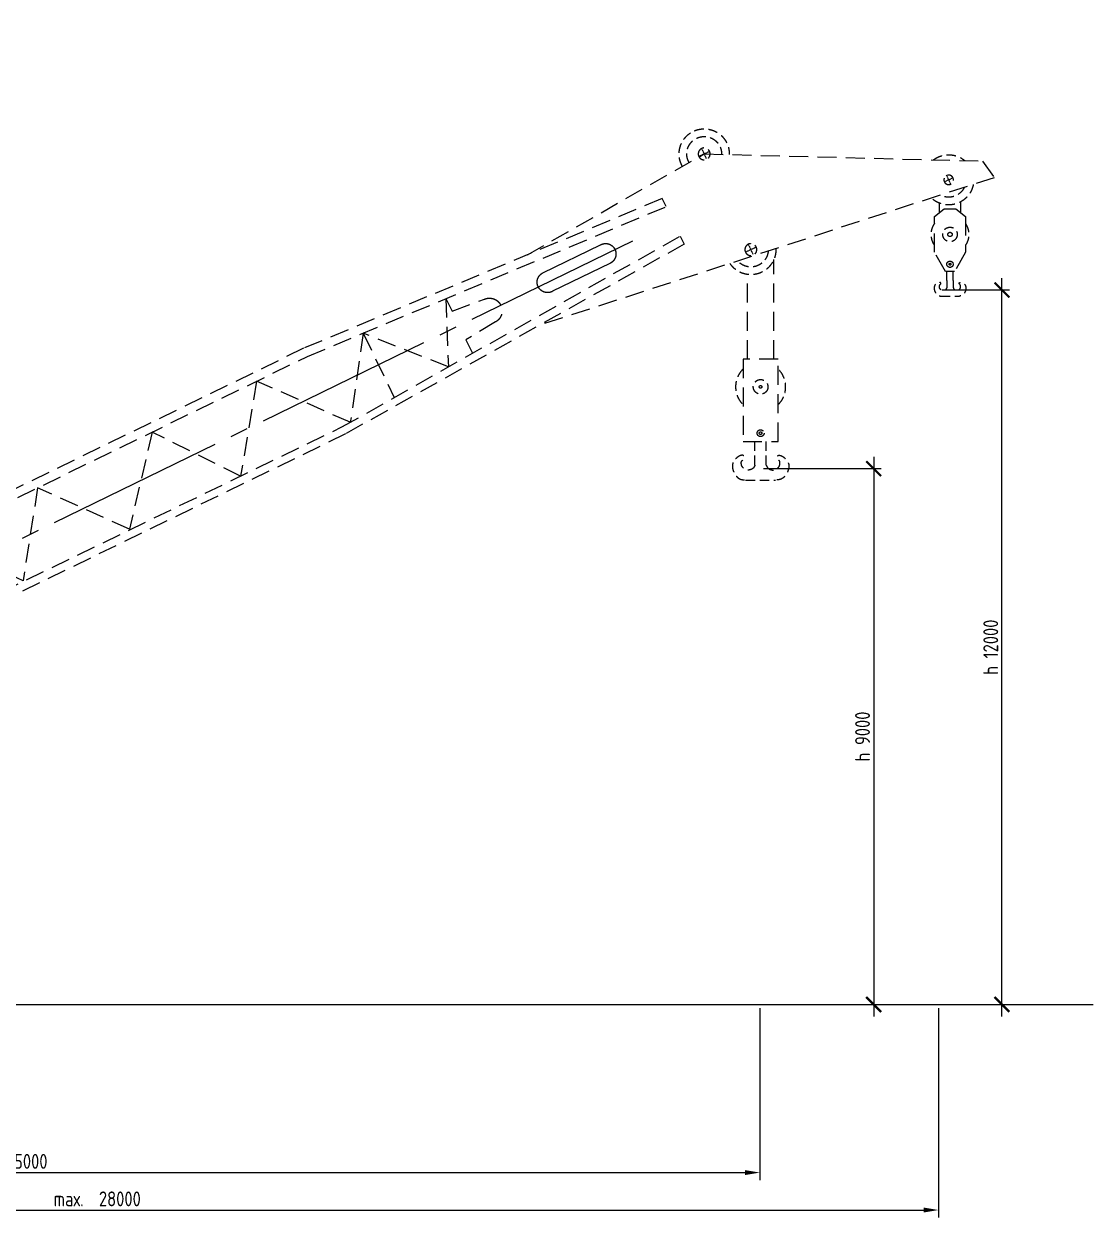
# Model space of a CAD drawing. Header units: millimetres. Extents: x -43929 to 22019, y 6537 to 66314.
# Drawn here: x 4066 to 22019, y 31743 to 51848 of the extents above; entities that cross this region are included whole.
import ezdxf

# ---------------------------------------------------------------- set-up
doc = ezdxf.new("R2010")
doc.units = ezdxf.units.MM
for name, pattern in [('CENTER', [16, 10, -2, 2, -2]), ('HIDDEN', [9.525, 6.35, -3.175]), ('K5LT_AXLED', [19.5, 15, -1.5, 1.5, -1.5])]:
    doc.linetypes.add(name, pattern=pattern)
for name, color, linetype, lineweight in [('1 @ 1', 7, 'Continuous', 35), ('axes', 40, 'CENTER', 0), ('dim', 4, 'Continuous', 15), ('hid1', 7, 'HIDDEN', 0), ('hid3', 7, 'HIDDEN', 18), ('line2', 7, 'Continuous', 18)]:
    doc.layers.add(name, color=color, linetype=linetype, lineweight=lineweight)
doc.layers.add('help', color=4, linetype='Continuous', lineweight=0, plot=False)
doc.styles.add('ГОСТ 2.304', font='CS_Gost2304.shx')
doc.dimstyles.new('СПДС', dxfattribs={"dimscale": 100, "dimtxt": 2.5, "dimasz": 2.5, "dimexe": 1.25, "dimexo": 0.625, "dimtad": 1, "dimdec": 0, "dimrnd": 0.001, "dimtxsty": 'ГОСТ 2.304', "dimblk": 'ARCHTICK', "dimblk1": 'ARCHTICK', "dimblk2": 'ARCHTICK', "dimcen": 2.5, "dimdle": 2, "dimadec": 0, "dimazin": 2, "dimtfac": 0.75, "dimtdec": 4, "dimtmove": 1, "dimatfit": 3, "dimfxl": 1, "dimtolj": 1, "dimarcsym": 1})

# ---------------------------------------------------------------- blocks, each defined once
blk = doc.blocks.new('_ArchTick')
at = {"color": 0, "linetype": 'ByBlock', "const_width": 0.15}
blk.add_lwpolyline([(-0.5, -0.5), (0.5, 0.5)], dxfattribs=at)
blk = doc.blocks.new('_McsArrow')
at = {"layer": 'help', "color": 0, "ltscale": 1000}
blk.add_solid([(0, 0), (-1, 0.167), (-1, -0.167)], dxfattribs=at)
blk = doc.blocks.new('*D159')
at = {"layer": 'Defpoints', "color": 0, "ltscale": 100, "transparency": 16777216}
for p in [(-8578, 35317), (16422, 35380), (16422, 32557)]:
    blk.add_point(p, dxfattribs=at)
at = {"layer": 'dim', "color": 0, "lineweight": -2, "ltscale": 100, "transparency": 16777216}
for p, q in [((-8578, 35255), (-8578, 32432)), ((16422, 35317), (16422, 32432)), ((-8778, 32557), (16172, 32557))]:
    blk.add_line(p, q, dxfattribs=at)
at = {"layer": 'dim', "color": 0, "lineweight": -2, "ltscale": 100, "transparency": 16777216, "xscale": 250, "yscale": 250, "zscale": 250, "rotation": 180}
blk.add_blockref('_ArchTick', (-8578, 32557), dxfattribs=at)
at = {"layer": 'dim', "color": 0, "lineweight": -2, "ltscale": 100, "transparency": 16777216, "xscale": 250, "yscale": 250, "zscale": 250}
blk.add_blockref('_McsArrow', (16422, 32557), dxfattribs=at)
at = {"layer": 'dim', "color": 0, "ltscale": 100, "transparency": 16777216, "insert": (3797, 32745), "char_height": 250, "attachment_point": 5, "style": 'ГОСТ 2.304'}
blk.add_mtext('\\A1;mах. 25000', dxfattribs=at)
blk = doc.blocks.new('*D160')
at = {"layer": 'Defpoints', "color": 0, "ltscale": 1000, "transparency": 16777216}
for p in [(16422, 44380), (16422, 35380), (18335, 35380)]:
    blk.add_point(p, dxfattribs=at)
at = {"layer": 'dim', "color": 0, "lineweight": -2, "ltscale": 1000, "transparency": 16777216}
for p, q in [((18335, 44580), (18335, 35180)), ((16485, 44380), (18460, 44380)), ((16485, 35380), (18460, 35380))]:
    blk.add_line(p, q, dxfattribs=at)
at = {"layer": 'dim', "color": 0, "lineweight": -2, "ltscale": 1000, "transparency": 16777216, "xscale": 250, "yscale": 250, "zscale": 250}
for p, rotation in [((18335, 44380), 90), ((18335, 35380), 270)]:
    blk.add_blockref('_ArchTick', p, dxfattribs=dict(at, rotation=rotation))
at = {"layer": 'dim', "color": 0, "ltscale": 1000, "transparency": 16777216, "insert": (18148, 39880), "char_height": 250, "attachment_point": 5, "rotation": 90, "style": 'ГОСТ 2.304'}
blk.add_mtext('\\A1;h 9000', dxfattribs=at)
blk = doc.blocks.new('*D163')
at = {"layer": 'Defpoints', "color": 0, "ltscale": 100, "transparency": 16777216}
for p in [(-8578, 35380), (19422, 35380), (19422, 31928)]:
    blk.add_point(p, dxfattribs=at)
at = {"layer": 'dim', "color": 0, "lineweight": -2, "ltscale": 100, "transparency": 16777216}
for p, q in [((-8578, 35317), (-8578, 31803)), ((19422, 35317), (19422, 31803)), ((-8778, 31928), (19172, 31928))]:
    blk.add_line(p, q, dxfattribs=at)
at = {"layer": 'dim', "color": 0, "lineweight": -2, "ltscale": 100, "transparency": 16777216, "xscale": 250, "yscale": 250, "zscale": 250, "rotation": 180}
blk.add_blockref('_ArchTick', (-8578, 31928), dxfattribs=at)
at = {"layer": 'dim', "color": 0, "lineweight": -2, "ltscale": 100, "transparency": 16777216, "xscale": 250, "yscale": 250, "zscale": 250}
blk.add_blockref('_McsArrow', (19422, 31928), dxfattribs=at)
at = {"layer": 'dim', "color": 0, "ltscale": 100, "transparency": 16777216, "insert": (5297, 32115), "char_height": 250, "attachment_point": 5, "style": 'ГОСТ 2.304'}
blk.add_mtext('\\A1;mах.  28000', dxfattribs=at)
blk = doc.blocks.new('*D164')
at = {"layer": 'Defpoints', "color": 0, "ltscale": 1000, "transparency": 16777216}
for p in [(19422, 47380), (20489, 47380), (19422, 35380)]:
    blk.add_point(p, dxfattribs=at)
at = {"layer": 'dim', "color": 0, "lineweight": -2, "ltscale": 1000, "transparency": 16777216}
for p, q in [((20489, 35180), (20489, 47580)), ((19484, 47380), (20614, 47380)), ((19484, 35380), (20614, 35380))]:
    blk.add_line(p, q, dxfattribs=at)
at = {"layer": 'dim', "color": 0, "lineweight": -2, "ltscale": 1000, "transparency": 16777216, "xscale": 250, "yscale": 250, "zscale": 250}
for p, rotation in [((20489, 47380), 90), ((20489, 35380), 270)]:
    blk.add_blockref('_ArchTick', p, dxfattribs=dict(at, rotation=rotation))
at = {"layer": 'dim', "color": 0, "ltscale": 1000, "transparency": 16777216, "insert": (20301, 41380), "char_height": 250, "attachment_point": 5, "rotation": 90, "style": 'ГОСТ 2.304'}
blk.add_mtext('\\A1;h 12000', dxfattribs=at)
blk = doc.blocks.new('осн.крюк - штрих.')
at = {"layer": 'hid1', "ltscale": 25}
for p, q in [((-95, -2286), (-95, -1892)), ((95, -2286), (95, -1892)), ((-252, -2538), (252, -2538))]:
    blk.add_line(p, q, dxfattribs=at)
at = {"layer": 'hid1', "ltscale": 50}
blk.add_lwpolyline([(-295, -1892), (295, -1892), (295, -507), (-295, -507)], close=True, dxfattribs=at)
at = {"layer": 'hid1', "ltscale": 25}
blk.add_circle((0, -973), 123, dxfattribs=at)
at = {"layer": 'hid1', "ltscale": 50}
for centre, radius in [((0, -973), 22.2), ((0, -1751), 57.6), ((0, -1751), 22.2)]:
    blk.add_circle(centre, radius, dxfattribs=at)
at = {"layer": 'hid1', "ltscale": 25}
for start, end in [(134.6525, 225.3475), (314.6525, 45.3475)]:
    blk.add_arc((0, -973), 420, start, end, dxfattribs=at)
for points in [[(-95, -2286), (-95, -2289), (-96, -2294), (-114, -2331), (-147, -2357), (-195, -2375), (-238, -2367), (-262, -2360), (-302, -2329), (-326, -2281), (-326, -2205), (-288, -2211), (-270, -2157), (-291, -2118), (-355, -2127), (-426, -2182), (-493, -2279), (-454, -2405), (-420, -2460), (-357, -2529), (-287, -2535), (-252, -2538)], [(95, -2286), (95, -2289), (96, -2294), (114, -2331), (147, -2357), (195, -2375), (238, -2367), (262, -2360), (302, -2329), (326, -2281), (326, -2205), (288, -2211), (270, -2157), (291, -2118), (355, -2127), (426, -2182), (493, -2279), (454, -2405), (420, -2460), (357, -2529), (287, -2535), (252, -2538)]]:
    blk.add_open_spline(points, degree=3, knots=[0, 0, 0, 0, 13.609346, 27.218692, 69.178953, 166.54533, 211.797527, 257.049724, 295.218495, 333.387265, 378.66046, 450.659922, 492.202772, 526.915759, 566.421998, 659.574191, 800.949912, 896.185441, 969.842519, 1028.95607, 1088.06962, 1088.06962, 1088.06962, 1088.06962], dxfattribs=at)
blk = doc.blocks.new('вспом.крюк - штрих.')
at = {"layer": 'hid1', "ltscale": 25}
for p, q in [((-53, -1633), (-53, -1483)), ((53, -1633), (53, -1483)), ((-158, -1897), (158, -1897))]:
    blk.add_line(p, q, dxfattribs=at)
at = {"layer": 'hid1', "ltscale": 50}
blk.add_lwpolyline([(0, -431), (99, -431), (260, -561), (260, -1161), (76, -1483), (-76, -1483), (-260, -1161), (-260, -561), (-99, -431), (0, -431)], dxfattribs=at)
at = {"layer": 'hid1', "ltscale": 25}
blk.add_circle((0, -861), 122, dxfattribs=at)
at = {"layer": 'hid1', "ltscale": 50}
for centre, radius in [((0, -861), 36.2), ((0, -1362), 53), ((0, -1362), 16.4)]:
    blk.add_circle(centre, radius, dxfattribs=at)
at = {"layer": 'hid1', "ltscale": 25}
for start, end in [(144.2312, 215.7688), (324.2312, 35.7688)]:
    blk.add_arc((0, -861), 320, start, end, dxfattribs=at)
for points in [[(-53, -1633), (-53, -1673), (-53, -1733), (-55, -1754), (-58, -1765), (-76, -1788), (-88, -1796), (-102, -1800), (-116, -1802), (-137, -1798), (-152, -1790), (-165, -1778), (-172, -1766), (-176, -1754), (-177, -1730), (-169, -1706), (-160, -1696), (-154, -1690), (-154, -1676), (-163, -1668), (-180, -1665), (-228, -1682), (-257, -1716), (-265, -1765), (-259, -1808), (-242, -1845), (-218, -1874), (-158, -1897)], [(53, -1633), (53, -1673), (53, -1733), (55, -1754), (58, -1765), (76, -1788), (88, -1796), (102, -1800), (115, -1802), (137, -1798), (152, -1790), (165, -1778), (172, -1766), (176, -1754), (177, -1730), (169, -1706), (160, -1696), (154, -1690), (154, -1676), (163, -1668), (180, -1665), (228, -1682), (257, -1716), (265, -1765), (259, -1808), (242, -1845), (218, -1874), (158, -1897)]]:
    blk.add_spline(points, degree=3, dxfattribs=at)
blk = doc.blocks.new('A$C5FDC05B3')
at = {"layer": 'axes'}
for points in [[(0, -90), (0, 0), (-90, 0)], [(0, 90), (0, 0), (90, 0)]]:
    blk.add_lwpolyline(points, dxfattribs=at)
blk = doc.blocks.new('стрела штриховая')
at = {"layer": 'axes', "color": 30, "linetype": 'K5LT_AXLED', "ltscale": 200, "true_color": 0xff8000}
blk.add_line((-22422, 319), (0, 0), dxfattribs=at)
at = {"layer": 'hid1', "ltscale": 50}
for p, q in [((-17673, 843), (-17686, -357)), ((-6824, 747), (-6842, -553))]:
    blk.add_line(p, q, dxfattribs=at)
for points in [[(-20727, 861), (-24136, 1134), (-28314, -961), (-28374, -1298), (-20402, -295)], [(-19177, 778), (-18726, -279), (-17673, 843), (-16841, -420), (-15710, 874), (-14790, -456), (-13759, 846), (-12721, -469), (-11620, 815), (-10734, -497), (-9697, 788), (-8715, -526), (-7726, 760), (-6842, -553), (-5711, 671), (-4711, -445), (-3860, 502), (-3032, -340)]]:
    blk.add_lwpolyline(points, dxfattribs=at)
for points in [[(-1762, 462), (-1542, 291), (-6490, 742), (-16662, 887), (-23180, 604), (-23177, 755), (-16660, 1037), (-6488, 892)], [(2, 150), (-3021, 426), (-3032, -340), (-2, -150)], [(-1775, -411), (-1550, -247), (-6509, -557), (-16681, -432), (-23187, 56), (-23189, -95), (-16683, -563), (-6511, -707)]]:
    blk.add_lwpolyline(points, close=True, dxfattribs=at)
blk.add_lwpolyline([(-19177, 778), (-19181, 541), (-19761, 494, 0.943401), (-19767, 69), (-19188, 9), (-19192, -244)], format="xyb", dxfattribs=at)
at = {"layer": 'hid1', "ltscale": 1000}
blk.add_lwpolyline([(-20852, 127, 1.02846), (-20837, 477), (-21913, 492, 1.040486), (-21918, 142)], format="xyb", close=True, dxfattribs=at)
at = {"layer": 'hid1', "ltscale": 25}
for centre, radius in [((-24136, 1134), 100), ((0, 0), 174), ((0, 0), 123), ((-24162, -654), 100), ((-27667, -1005), 80)]:
    blk.add_circle(centre, radius, dxfattribs=at)
for centre, radius, start, end in [((-24136, 1134), 421, 355.428, 206.6339), ((-24136, 1134), 292, 355.4317, 206.6333), ((-27667, -1005), 421, 78.0779, 155.1924), ((-24162, -654), 421, 202.7375, 351.5969), ((-24162, -654), 292, 209.9196, 344.4149), ((-27667, -1005), 421, 215.8067, 338.5277), ((-27667, -1005), 292, 230.8438, 323.4906)]:
    blk.add_arc(centre, radius, start, end, dxfattribs=at)
at = {"layer": 'hid1', "ltscale": 1000, "rotation": 359.1844304008035}
for p in [(-24136, 1134), (-24162, -654), (-27667, -1005)]:
    blk.add_blockref('A$C5FDC05B3', p, dxfattribs=at)

msp = doc.modelspace()

# ---------------------------------------------------------------- linework, layer by layer
at = {"layer": 'hid1', "ltscale": 50}
for p, q in [((19795.9, 48677.5), (19795.9, 48859.9)), ((19437.7, 48677.5), (19437.7, 48838.5))]:
    msp.add_line(p, q, dxfattribs=at)
at = {"layer": 'hid3', "ltscale": 50}
for p, q in [((16658.8, 46219.4), (16658.8, 47889.1)), ((16214, 46219.4), (16214, 47640.9))]:
    msp.add_line(p, q, dxfattribs=at)
at = {"layer": 'line2', "ltscale": 100}
msp.add_line((-17542.4, 35379.9), (22018.9, 35379.9), dxfattribs=at)

# ---------------------------------------------------------------- block references
at = {"layer": '1 @ 1', "xscale": -1, "rotation": 25.15262613114967}
msp.add_blockref('стрела штриховая', (-5876.5, 38380.3), dxfattribs=at)
at = {"layer": '1 @ 1'}
for name, p in [('вспом.крюк - штрих.', (19616.8, 49173.8)), ('осн.крюк - штрих.', (16436.4, 46726))]:
    msp.add_blockref(name, p, dxfattribs=at)

# ---------------------------------------------------------------- dimensions: what is measured, and where the dimension line sits
at = {"layer": 'dim', "ltscale": 1000}
for base, p1, p2, override, picture, middle in [((20488.7, 47379.9), (19421.7, 35379.9), (19421.7, 47379.9), {"dimlfac": 1, "dimtxsty": 'ГОСТ 2.304', "dimblk1": 'ArchTick', "dimblk2": 'ArchTick', "dimsah": 1, "dimfxl": 1.25, "dimtolj": 1}, '*D164', (20301.2, 41379.9)), ((18335.3, 35379.9), (16422.1, 44379.9), (16422.1, 35379.9), {"dimscale": 100, "dimlfac": 1, "dimtxsty": 'ГОСТ 2.304', "dimblk1": 'ArchTick', "dimblk2": 'ArchTick', "dimsah": 1, "dimfxl": 1.25, "dimtolj": 1}, '*D160', (18147.8, 39879.9))]:
    dim = msp.add_linear_dim(base=base, p1=p1, p2=p2, angle=90, text='h <>', dimstyle='СПДС', override=override, dxfattribs=at)
    dim.commit()
    dim.dimension.update_dxf_attribs({"geometry": picture, "text_midpoint": middle})
at = {"layer": 'dim', "ltscale": 100}
for base, p1, p2, text, picture, middle in [((16421.7, 32557.4), (-8578.3, 35317.4), (16421.7, 35379.9), 'mах. <>', '*D159', (3796.7, 32744.9)), ((19421.7, 31927.9), (-8578.3, 35379.9), (19421.7, 35379.9), 'mах.  <>', '*D163', (5296.7, 32115.4))]:
    dim = msp.add_linear_dim(base=base, p1=p1, p2=p2, text=text, dimstyle='СПДС', override={"dimlfac": 1, "dimtxsty": 'ГОСТ 2.304', "dimblk1": 'ArchTick', "dimblk2": '_McsArrow', "dimsah": 1, "dimfxl": 1.25, "dimtolj": 1}, dxfattribs=at)
    dim.commit()
    dim.dimension.update_dxf_attribs({"geometry": picture, "text_midpoint": middle})

doc.saveas('drawing.dxf')
